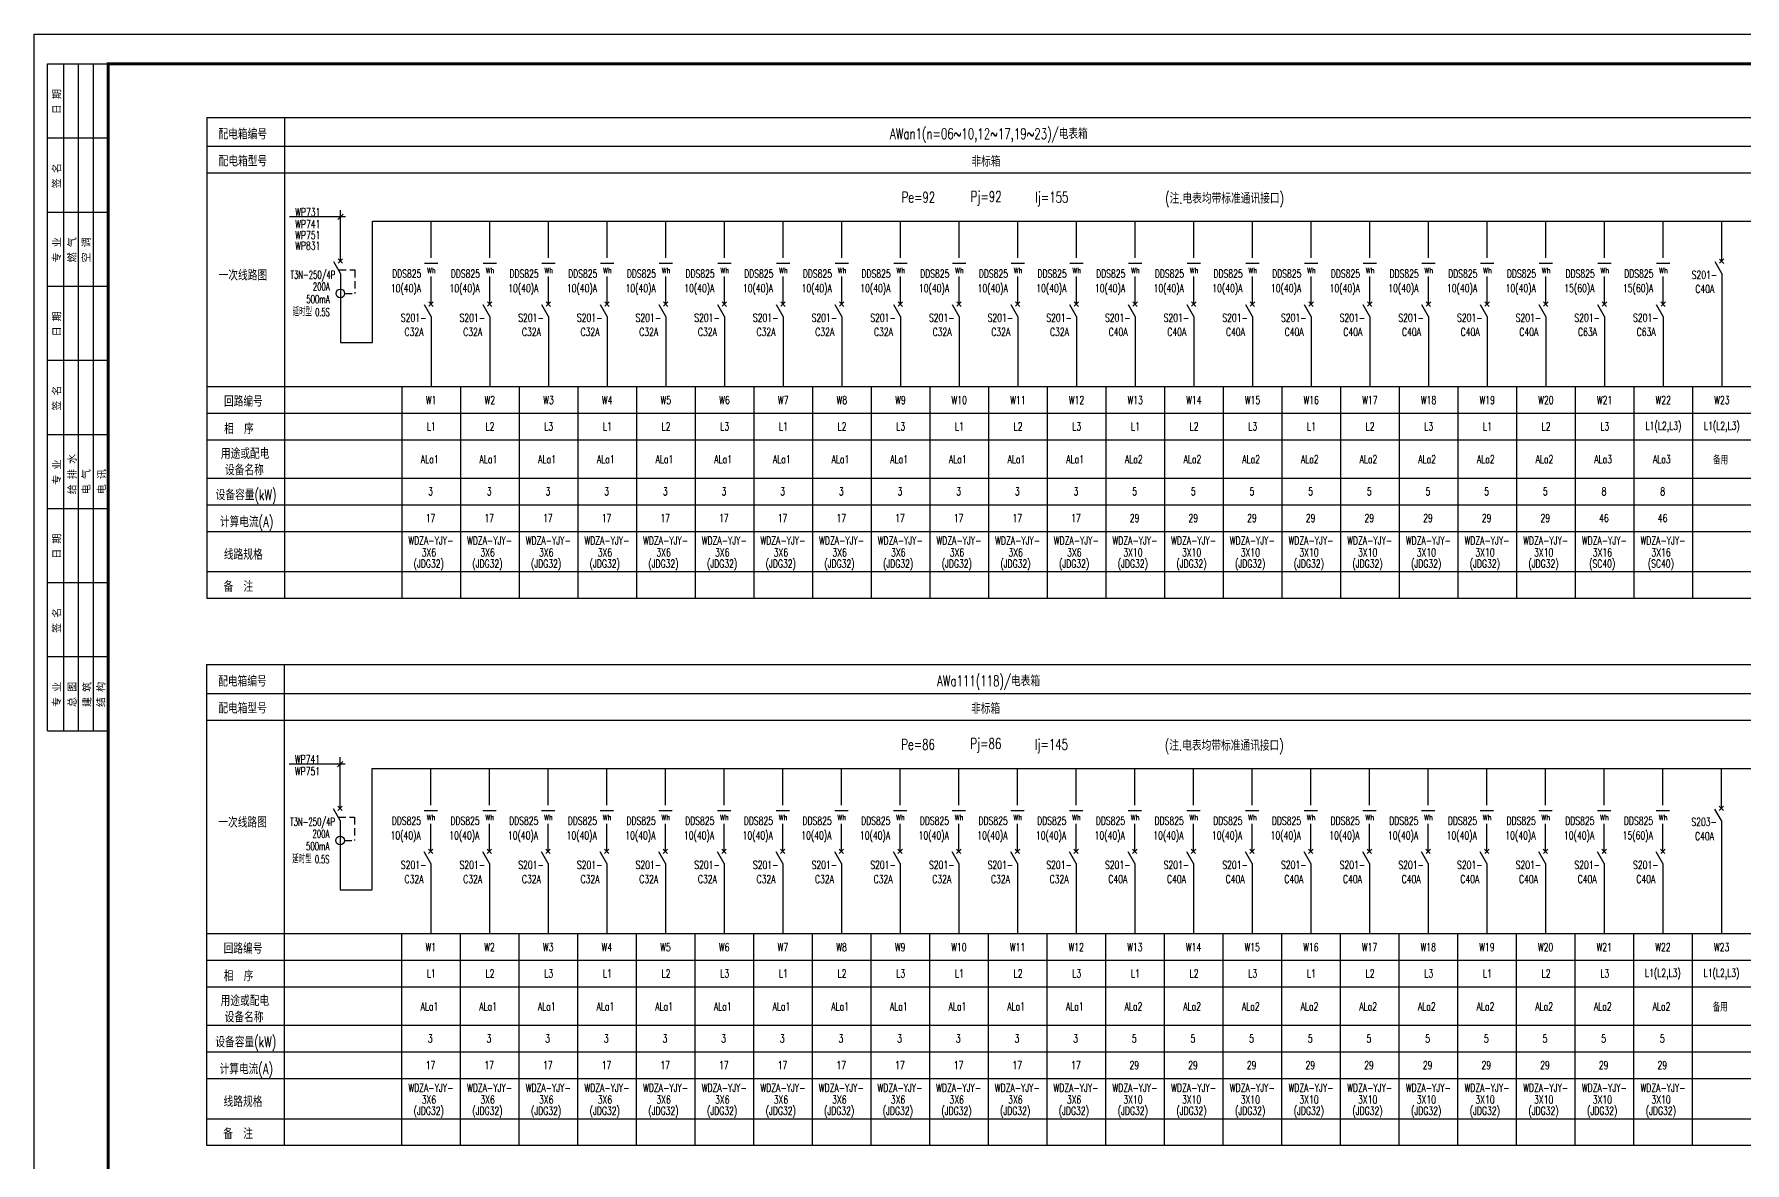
# Model space of a CAD drawing. Extents: x 1980812 to 2226895, y -554123 to 281606.
# Drawn here: x 2121795 to 2179522, y 97413 to 135489 of the extents above; entities that cross this region are included whole.
import ezdxf
from ezdxf.enums import TextEntityAlignment as Align

# ---------------------------------------------------------------- set-up
doc = ezdxf.new("R2010")
doc.units = 0
doc.header["$LTSCALE"] = 1000
doc.header["$MEASUREMENT"] = 0
doc.linetypes.add('HIDDEN', pattern=[0.375, 0.25, -0.125])
for name, color, linetype in [('1', 1, 'Continuous'), ('2', 2, 'Continuous'), ('7', 7, 'Continuous'), ('DQ1', 1, 'Continuous'), ('DQ2', 2, 'Continuous'), ('DQ7', 7, 'Continuous'), ('TK', 1, 'Continuous'), ('YJXT', 8, 'Continuous')]:
    doc.layers.add(name, color=color, linetype=linetype)
doc.styles.add('D8', font='txtw.shx', dxfattribs={"width": 0.7, "bigfont": 'hztxtw.shx'})
doc.styles.add('SONGTI', font='', dxfattribs={"width": 1.1})
doc.styles.get('SONGTI').set_extended_font_data('NSimSun')

# ---------------------------------------------------------------- blocks, each defined once
blk = doc.blocks.new('BYG')
at = {"layer": '1', "color": 1}
blk.add_line((0, 500), (500, 500), dxfattribs=at)
at = {"layer": '1', "color": 1, "const_width": 0.1}
blk.add_lwpolyline([(0, 0), (0, 700), (500, 700), (500, 0)], close=True, dxfattribs=at)
at = {"layer": '1', "color": 1, "style": 'D8', "width": 0.75}
blk.add_text('Wh', height=200, dxfattribs=at).set_placement((104, 132))
blk = doc.blocks.new('ta1j')
at = {"layer": 'TK'}
for p, q in [((-205.5, 509), (-205.5, 584)), ((-205.5, 584), (-185, 584)), ((-200, 509), (-200, 584)), ((-195, 509), (-195, 584)), ((-190, 509), (-190, 584)), ((-185, 509), (-185, 584)), ((-205.5, 559), (-185, 559)), ((-205.5, 534), (-185, 534)), ((-205.5, 434), (-205.5, 509)), ((-205.5, 509), (-185, 509)), ((-200, 434), (-200, 509)), ((-195, 434), (-195, 509)), ((-190, 434), (-190, 509)), ((-185, 434), (-185, 509)), ((-205.5, 484), (-185, 484)), ((-205.5, 459), (-185, 459)), ((-205.5, 359), (-205.5, 434)), ((-205.5, 434), (-185, 434)), ((-200, 359), (-200, 434)), ((-195, 359), (-195, 434)), ((-190, 359), (-190, 434)), ((-185, 359), (-185, 434)), ((-205.5, 409), (-185, 409)), ((-205.5, 384), (-185, 384)), ((-205.5, 359), (-185, 359))]:
    blk.add_line(p, q, dxfattribs=at)
blk.add_lwpolyline([(-210, 594), (841, 594), (841, 0), (-210, 0)], close=True, dxfattribs=at)
at = {"layer": 'TK', "const_width": 1}
blk.add_lwpolyline([(831, 10), (831, 584), (-185, 584), (-185, 10)], close=True, dxfattribs=at)
at = {"layer": 'TK', "style": 'SONGTI'}
for s, p in [('\\M+5C8D5 \\M+5C6DA', (-201.15, 566.99)), ('\\M+5C7A9 \\M+5C3FB', (-201.15, 541.99)), ('\\M+5C8BC \\M+5C6F8', (-195.97, 516.99)), ('\\M+5D7A8 \\M+5D2B5', (-201.15, 516.99)), ('\\M+5BFD5 \\M+5B5F7', (-191.23, 516.99)), ('\\M+5C8D5 \\M+5C6DA', (-201.15, 491.99)), ('\\M+5C7A9 \\M+5C3FB', (-201.15, 466.99)), ('\\M+5D7A8 \\M+5D2B5', (-201.15, 441.99)), ('\\M+5B8F8 \\M+5C5C5 \\M+5CBAE', (-195.97, 438.77)), ('\\M+5B5E7 \\M+5C6F8', (-191.23, 438.77)), ('\\M+5B5E7 \\M+5D1B6', (-185.97, 438.77)), ('\\M+5C8D5 \\M+5C6DA', (-201.15, 416.99)), ('\\M+5C7A9 \\M+5C3FB', (-201.15, 391.99)), ('\\M+5D7A8 \\M+5D2B5', (-201.15, 366.99)), ('\\M+5BDA8 \\M+5D6FE', (-190.97, 366.99)), ('\\M+5BDE1 \\M+5B9B9', (-186.23, 366.99)), ('\\M+5D7DC \\M+5CDBC', (-195.97, 366.99))]:
    blk.add_text(s, height=2.5, rotation=90, dxfattribs=at).set_placement(p)

msp = doc.modelspace()

# ---------------------------------------------------------------- linework, layer by layer
at = {"layer": '1'}
for p, q in [((2135112.8, 126455.6), (2135258.3, 126307.7)), ((2135114, 126311.3), (2135261.8, 126456.8)), ((2137092.8, 126455.6), (2137238.3, 126307.7)), ((2137094, 126311.3), (2137241.8, 126456.8)), ((2139072.8, 126455.6), (2139218.3, 126307.7)), ((2139074, 126311.3), (2139221.8, 126456.8)), ((2141052.8, 126455.6), (2141198.3, 126307.7)), ((2141054, 126311.3), (2141201.8, 126456.8)), ((2143032.8, 126455.6), (2143178.3, 126307.7)), ((2143034, 126311.3), (2143181.8, 126456.8)), ((2145012.8, 126455.6), (2145158.3, 126307.7)), ((2145014, 126311.3), (2145161.8, 126456.8)), ((2146992.8, 126455.6), (2147138.3, 126307.7)), ((2146994, 126311.3), (2147141.8, 126456.8)), ((2148972.8, 126455.6), (2149118.3, 126307.7)), ((2148974, 126311.3), (2149121.8, 126456.8)), ((2150952.8, 126455.6), (2151098.3, 126307.7)), ((2150954, 126311.3), (2151101.8, 126456.8)), ((2152932.8, 126455.6), (2153078.3, 126307.7)), ((2152934, 126311.3), (2153081.8, 126456.8)), ((2154912.8, 126455.6), (2155058.3, 126307.7)), ((2154914, 126311.3), (2155061.8, 126456.8)), ((2156892.8, 126455.6), (2157038.3, 126307.7)), ((2156894, 126311.3), (2157041.8, 126456.8)), ((2158872.8, 126455.6), (2159018.3, 126307.7)), ((2158874, 126311.3), (2159021.8, 126456.8)), ((2160852.8, 126455.6), (2160998.3, 126307.7)), ((2160854, 126311.3), (2161001.8, 126456.8)), ((2162832.8, 126455.6), (2162978.3, 126307.7)), ((2162834, 126311.3), (2162981.8, 126456.8)), ((2164812.8, 126455.6), (2164958.3, 126307.7)), ((2164814, 126311.3), (2164961.8, 126456.8)), ((2166792.8, 126455.6), (2166938.3, 126307.7)), ((2166794, 126311.3), (2166941.8, 126456.8)), ((2168772.8, 126455.6), (2168918.3, 126307.7)), ((2168774, 126311.3), (2168921.8, 126456.8)), ((2170752.8, 126455.6), (2170898.3, 126307.7)), ((2170754, 126311.3), (2170901.8, 126456.8)), ((2172732.8, 126455.6), (2172878.3, 126307.7)), ((2172734, 126311.3), (2172881.8, 126456.8)), ((2174712.8, 126455.6), (2174858.3, 126307.7)), ((2174714, 126311.3), (2174861.8, 126456.8)), ((2176692.8, 126455.6), (2176838.3, 126307.7)), ((2176694, 126311.3), (2176841.8, 126456.8)), ((2135185.5, 125969.3), (2134960.5, 126359)), ((2137165.5, 125969.3), (2136940.5, 126359)), ((2139145.5, 125969.3), (2138920.5, 126359)), ((2141125.5, 125969.3), (2140900.5, 126359)), ((2143105.5, 125969.3), (2142880.5, 126359)), ((2145085.5, 125969.3), (2144860.5, 126359)), ((2147065.5, 125969.3), (2146840.5, 126359)), ((2149045.5, 125969.3), (2148820.5, 126359)), ((2151025.5, 125969.3), (2150800.5, 126359)), ((2153005.5, 125969.3), (2152780.5, 126359)), ((2154985.5, 125969.3), (2154760.5, 126359)), ((2156965.5, 125969.3), (2156740.5, 126359)), ((2158945.5, 125969.3), (2158720.5, 126359)), ((2160925.5, 125969.3), (2160700.5, 126359)), ((2162905.5, 125969.3), (2162680.5, 126359)), ((2164885.5, 125969.3), (2164660.5, 126359)), ((2166865.5, 125969.3), (2166640.5, 126359)), ((2168845.5, 125969.3), (2168620.5, 126359)), ((2170825.5, 125969.3), (2170600.5, 126359)), ((2172805.5, 125969.3), (2172580.5, 126359)), ((2174785.5, 125969.3), (2174560.5, 126359)), ((2176765.5, 125969.3), (2176540.5, 126359)), ((2135102.1, 107996.1), (2135247.7, 107848.3)), ((2135103.4, 107851.8), (2135251.2, 107997.3)), ((2137082.1, 107996.1), (2137227.7, 107848.3)), ((2137083.4, 107851.8), (2137231.2, 107997.3)), ((2139062.1, 107996.1), (2139207.7, 107848.3)), ((2139063.4, 107851.8), (2139211.2, 107997.3)), ((2141042.1, 107996.1), (2141187.7, 107848.3)), ((2141043.4, 107851.8), (2141191.2, 107997.3)), ((2143022.1, 107996.1), (2143167.7, 107848.3)), ((2143023.4, 107851.8), (2143171.2, 107997.3)), ((2145002.1, 107996.1), (2145147.7, 107848.3)), ((2145003.4, 107851.8), (2145151.2, 107997.3)), ((2146982.1, 107996.1), (2147127.7, 107848.3)), ((2146983.4, 107851.8), (2147131.2, 107997.3)), ((2148962.1, 107996.1), (2149107.7, 107848.3)), ((2148963.4, 107851.8), (2149111.2, 107997.3)), ((2150942.1, 107996.1), (2151087.7, 107848.3)), ((2150943.4, 107851.8), (2151091.2, 107997.3)), ((2152922.1, 107996.1), (2153067.7, 107848.3)), ((2152923.4, 107851.8), (2153071.2, 107997.3)), ((2154902.1, 107996.1), (2155047.7, 107848.3)), ((2154903.4, 107851.8), (2155051.2, 107997.3)), ((2156882.1, 107996.1), (2157027.7, 107848.3)), ((2156883.4, 107851.8), (2157031.2, 107997.3)), ((2158862.1, 107996.1), (2159007.7, 107848.3)), ((2158863.4, 107851.8), (2159011.2, 107997.3)), ((2160842.1, 107996.1), (2160987.7, 107848.3)), ((2160843.4, 107851.8), (2160991.2, 107997.3)), ((2162822.1, 107996.1), (2162967.7, 107848.3)), ((2162823.4, 107851.8), (2162971.2, 107997.3)), ((2164802.1, 107996.1), (2164947.7, 107848.3)), ((2164803.4, 107851.8), (2164951.2, 107997.3)), ((2166782.1, 107996.1), (2166927.7, 107848.3)), ((2166783.4, 107851.8), (2166931.2, 107997.3)), ((2168762.1, 107996.1), (2168907.7, 107848.3)), ((2168763.4, 107851.8), (2168911.2, 107997.3)), ((2170742.1, 107996.1), (2170887.7, 107848.3)), ((2170743.4, 107851.8), (2170891.2, 107997.3)), ((2172722.1, 107996.1), (2172867.7, 107848.3)), ((2172723.4, 107851.8), (2172871.2, 107997.3)), ((2174702.1, 107996.1), (2174847.7, 107848.3)), ((2174703.4, 107851.8), (2174851.2, 107997.3)), ((2176682.1, 107996.1), (2176827.7, 107848.3)), ((2176683.4, 107851.8), (2176831.2, 107997.3)), ((2135174.9, 107509.8), (2134949.9, 107899.5)), ((2137154.9, 107509.8), (2136929.9, 107899.5)), ((2139134.9, 107509.8), (2138909.9, 107899.5)), ((2141114.9, 107509.8), (2140889.9, 107899.5)), ((2143094.9, 107509.8), (2142869.9, 107899.5)), ((2145074.9, 107509.8), (2144849.9, 107899.5)), ((2147054.9, 107509.8), (2146829.9, 107899.5)), ((2149034.9, 107509.8), (2148809.9, 107899.5)), ((2151014.9, 107509.8), (2150789.9, 107899.5)), ((2152994.9, 107509.8), (2152769.9, 107899.5)), ((2154974.9, 107509.8), (2154749.9, 107899.5)), ((2156954.9, 107509.8), (2156729.9, 107899.5)), ((2158934.9, 107509.8), (2158709.9, 107899.5)), ((2160914.9, 107509.8), (2160689.9, 107899.5)), ((2162894.9, 107509.8), (2162669.9, 107899.5)), ((2164874.9, 107509.8), (2164649.9, 107899.5)), ((2166854.9, 107509.8), (2166629.9, 107899.5)), ((2168834.9, 107509.8), (2168609.9, 107899.5)), ((2170814.9, 107509.8), (2170589.9, 107899.5)), ((2172794.9, 107509.8), (2172569.9, 107899.5)), ((2174774.9, 107509.8), (2174549.9, 107899.5)), ((2176754.9, 107509.8), (2176529.9, 107899.5))]:
    msp.add_line(p, q, dxfattribs=at)
at = {"layer": '2'}
for p, q in [((2135185.5, 127941.6), (2135185.5, 129177)), ((2137165.5, 127941.6), (2137165.5, 129177)), ((2139145.5, 127941.6), (2139145.5, 129177)), ((2141125.5, 127941.6), (2141125.5, 129177)), ((2143105.5, 127941.6), (2143105.5, 129177)), ((2145085.5, 127941.6), (2145085.5, 129177)), ((2147065.5, 127941.6), (2147065.5, 129177)), ((2149045.5, 127941.6), (2149045.5, 129177)), ((2151025.5, 127941.6), (2151025.5, 129177)), ((2153005.5, 127941.6), (2153005.5, 129177)), ((2154985.5, 127941.6), (2154985.5, 129177)), ((2156965.5, 127941.6), (2156965.5, 129177)), ((2158945.5, 127941.6), (2158945.5, 129177)), ((2160925.5, 127941.6), (2160925.5, 129177)), ((2162905.5, 127941.6), (2162905.5, 129177)), ((2164885.5, 127941.6), (2164885.5, 129177)), ((2166865.5, 127941.6), (2166865.5, 129179.5)), ((2168845.5, 127941.6), (2168845.5, 129179.5)), ((2170825.5, 127941.6), (2170825.5, 129179.5)), ((2172805.5, 127941.6), (2172805.5, 129179.5)), ((2174785.5, 127941.6), (2174785.5, 129179.5)), ((2176765.5, 127941.6), (2176765.5, 129177)), ((2135185.5, 126381.7), (2135185.5, 127311.6)), ((2137165.5, 126381.7), (2137165.5, 127311.6)), ((2139145.5, 126381.7), (2139145.5, 127311.6)), ((2141125.5, 126381.7), (2141125.5, 127311.6)), ((2143105.5, 126381.7), (2143105.5, 127311.6)), ((2145085.5, 126381.7), (2145085.5, 127311.6)), ((2147065.5, 126381.7), (2147065.5, 127311.6)), ((2149045.5, 126381.7), (2149045.5, 127311.6)), ((2151025.5, 126381.7), (2151025.5, 127311.6)), ((2153005.5, 126381.7), (2153005.5, 127311.6)), ((2154985.5, 126381.7), (2154985.5, 127311.6)), ((2156965.5, 126381.7), (2156965.5, 127311.6)), ((2158945.5, 126381.7), (2158945.5, 127311.6)), ((2160925.5, 126381.7), (2160925.5, 127311.6)), ((2162905.5, 126381.7), (2162905.5, 127311.6)), ((2164885.5, 126381.7), (2164885.5, 127311.6)), ((2166865.5, 126381.7), (2166865.5, 127311.6)), ((2168845.5, 126381.7), (2168845.5, 127311.6)), ((2170825.5, 126381.7), (2170825.5, 127311.6)), ((2172805.5, 126381.7), (2172805.5, 127311.6)), ((2174785.5, 126381.7), (2174785.5, 127311.6)), ((2176765.5, 126381.7), (2176765.5, 127311.6)), ((2135185.5, 125969.3), (2135185.5, 123608.4)), ((2137165.5, 125969.3), (2137165.5, 123608.4)), ((2139145.5, 125969.3), (2139145.5, 123608.4)), ((2141125.5, 125969.3), (2141125.5, 123608.4)), ((2143105.5, 125969.3), (2143105.5, 123608.4)), ((2145085.5, 125969.3), (2145085.5, 123608.4)), ((2147065.5, 125969.3), (2147065.5, 123608.4)), ((2149045.5, 125969.3), (2149045.5, 123608.4)), ((2151025.5, 125969.3), (2151025.5, 123608.4)), ((2153005.5, 125969.3), (2153005.5, 123608.4)), ((2154985.5, 125969.3), (2154985.5, 123608.4)), ((2156965.5, 125969.3), (2156965.5, 123608.4)), ((2158945.5, 125969.3), (2158945.5, 123608.4)), ((2160925.5, 125969.3), (2160925.5, 123608.4)), ((2162905.5, 125969.3), (2162905.5, 123608.4)), ((2164885.5, 125969.3), (2164885.5, 123608.4)), ((2166865.5, 125969.3), (2166865.5, 123608.4)), ((2168845.5, 125969.3), (2168845.5, 123608.4)), ((2170825.5, 125969.3), (2170825.5, 123608.4)), ((2172805.5, 125969.3), (2172805.5, 123608.4)), ((2174785.5, 125969.3), (2174785.5, 123608.4)), ((2176765.5, 125969.3), (2176765.5, 123608.4)), ((2135174.9, 109482.2), (2135174.9, 110717.5)), ((2137154.9, 109482.2), (2137154.9, 110717.5)), ((2139134.9, 109482.2), (2139134.9, 110717.5)), ((2141114.9, 109482.2), (2141114.9, 110717.5)), ((2143094.9, 109482.2), (2143094.9, 110717.5)), ((2145074.9, 109482.2), (2145074.9, 110717.5)), ((2147054.9, 109482.2), (2147054.9, 110717.5)), ((2149034.9, 109482.2), (2149034.9, 110717.5)), ((2151014.9, 109482.2), (2151014.9, 110717.5)), ((2152994.9, 109482.2), (2152994.9, 110717.5)), ((2154974.9, 109482.2), (2154974.9, 110717.5)), ((2156954.9, 109482.2), (2156954.9, 110717.5)), ((2158934.9, 109482.2), (2158934.9, 110717.5)), ((2160914.9, 109482.2), (2160914.9, 110717.5)), ((2162894.9, 109482.2), (2162894.9, 110717.5)), ((2164874.9, 109482.2), (2164874.9, 110717.5)), ((2166854.9, 109482.2), (2166854.9, 110720)), ((2168834.9, 109482.2), (2168834.9, 110720)), ((2170814.9, 109482.2), (2170814.9, 110720)), ((2172794.9, 109482.2), (2172794.9, 110720)), ((2174774.9, 109482.2), (2174774.9, 110720)), ((2176754.9, 109482.2), (2176754.9, 110717.5)), ((2135174.9, 107922.2), (2135174.9, 108852.2)), ((2137154.9, 107922.2), (2137154.9, 108852.2)), ((2139134.9, 107922.2), (2139134.9, 108852.2)), ((2141114.9, 107922.2), (2141114.9, 108852.2)), ((2143094.9, 107922.2), (2143094.9, 108852.2)), ((2145074.9, 107922.2), (2145074.9, 108852.2)), ((2147054.9, 107922.2), (2147054.9, 108852.2)), ((2149034.9, 107922.2), (2149034.9, 108852.2)), ((2151014.9, 107922.2), (2151014.9, 108852.2)), ((2152994.9, 107922.2), (2152994.9, 108852.2)), ((2154974.9, 107922.2), (2154974.9, 108852.2)), ((2156954.9, 107922.2), (2156954.9, 108852.2)), ((2158934.9, 107922.2), (2158934.9, 108852.2)), ((2160914.9, 107922.2), (2160914.9, 108852.2)), ((2162894.9, 107922.2), (2162894.9, 108852.2)), ((2164874.9, 107922.2), (2164874.9, 108852.2)), ((2166854.9, 107922.2), (2166854.9, 108852.2)), ((2168834.9, 107922.2), (2168834.9, 108852.2)), ((2170814.9, 107922.2), (2170814.9, 108852.2)), ((2172794.9, 107922.2), (2172794.9, 108852.2)), ((2174774.9, 107922.2), (2174774.9, 108852.2)), ((2176754.9, 107922.2), (2176754.9, 108852.2)), ((2135174.9, 107509.8), (2135174.9, 105149)), ((2137154.9, 107509.8), (2137154.9, 105149)), ((2139134.9, 107509.8), (2139134.9, 105149)), ((2141114.9, 107509.8), (2141114.9, 105149)), ((2143094.9, 107509.8), (2143094.9, 105149)), ((2145074.9, 107509.8), (2145074.9, 105149)), ((2147054.9, 107509.8), (2147054.9, 105149)), ((2149034.9, 107509.8), (2149034.9, 105149)), ((2151014.9, 107509.8), (2151014.9, 105149)), ((2152994.9, 107509.8), (2152994.9, 105149)), ((2154974.9, 107509.8), (2154974.9, 105149)), ((2156954.9, 107509.8), (2156954.9, 105149)), ((2158934.9, 107509.8), (2158934.9, 105149)), ((2160914.9, 107509.8), (2160914.9, 105149)), ((2162894.9, 107509.8), (2162894.9, 105149)), ((2164874.9, 107509.8), (2164874.9, 105149)), ((2166854.9, 107509.8), (2166854.9, 105149)), ((2168834.9, 107509.8), (2168834.9, 105149)), ((2170814.9, 107509.8), (2170814.9, 105149)), ((2172794.9, 107509.8), (2172794.9, 105149)), ((2174774.9, 107509.8), (2174774.9, 105149)), ((2176754.9, 107509.8), (2176754.9, 105149))]:
    msp.add_line(p, q, dxfattribs=at)
at = {"layer": 'DQ1'}
for p, q in [((2127615.6, 132683.2), (2127615.6, 116466.2)), ((2127615.6, 132683), (2130235.5, 132683)), ((2130235.5, 132683), (2181715.5, 132683)), ((2132125.5, 127420.9), (2131900.5, 127810.6)), ((2132052.8, 127907.2), (2132198.3, 127759.4)), ((2132054, 127762.9), (2132201.8, 127908.4)), ((2178745.5, 127418.4), (2178520.5, 127808.1)), ((2178663.4, 127904.7), (2178808.9, 127756.8)), ((2178664.6, 127760.4), (2178812.5, 127905.9)), ((2127615.6, 116466.4), (2130235.5, 116466.4)), ((2130235.5, 116466.4), (2181715.5, 116466.4)), ((2127605, 114223.7), (2127605, 98006.8)), ((2127605, 114223.6), (2130224.9, 114223.6)), ((2130224.9, 114223.6), (2181704.9, 114223.6)), ((2132114.9, 108961.4), (2131889.9, 109351.1)), ((2132042.1, 109447.7), (2132187.7, 109299.9)), ((2132043.4, 109303.4), (2132191.2, 109449)), ((2178734.9, 108958.9), (2178509.9, 109348.6)), ((2178652.8, 109445.2), (2178798.3, 109297.4)), ((2178654, 109300.9), (2178801.8, 109446.4)), ((2127605, 98006.9), (2130224.9, 98006.9)), ((2130224.9, 98006.9), (2181704.9, 98006.9))]:
    msp.add_line(p, q, dxfattribs=at)
at = {"layer": 'DQ2'}
for p, q in [((2132125.5, 127835.1), (2132125.5, 129553.7)), ((2133205.5, 129179.5), (2180725.5, 129179.5)), ((2133205.5, 125086.8), (2133205.5, 129179.5)), ((2178745.5, 127830.8), (2178745.5, 129179.5)), ((2132125.5, 127420.9), (2132125.5, 125084.3)), ((2178745.5, 127418.4), (2178745.5, 123608.4)), ((2132125.5, 125084.3), (2133205.9, 125084.3)), ((2132114.9, 109375.6), (2132114.9, 111094.3)), ((2133194.9, 110720), (2180714.9, 110720)), ((2133194.9, 106627.4), (2133194.9, 110720)), ((2178734.9, 109371.3), (2178734.9, 110720)), ((2132114.9, 108961.4), (2132114.9, 106624.9)), ((2178734.9, 108958.9), (2178734.9, 105149)), ((2132114.9, 106624.9), (2133195.3, 106624.9))]:
    msp.add_line(p, q, dxfattribs=at)
at = {"layer": 'DQ7'}
for p, q in [((2130235.5, 132683), (2130235.5, 116466.4)), ((2127615.6, 131708.4), (2130235.5, 131708.4)), ((2130235.5, 131708.4), (2181715.5, 131708.4)), ((2127615.6, 130808.4), (2130235.5, 130808.4)), ((2130235.5, 130808.4), (2181715.5, 130808.4)), ((2132294.1, 129322.6), (2130405.6, 129322.6)), ((2127615.6, 123608.4), (2130235.5, 123608.4)), ((2130235.5, 123608.4), (2181715.5, 123608.4)), ((2134195.5, 123608.4), (2134195.5, 116466.4)), ((2136175.5, 123608.4), (2136175.5, 116466.4)), ((2138155.5, 123608.4), (2138155.5, 116466.4)), ((2140135.5, 123608.4), (2140135.5, 116466.4)), ((2142115.5, 123608.4), (2142115.5, 116466.4)), ((2144095.5, 123608.4), (2144095.5, 116466.4)), ((2146075.5, 123608.4), (2146075.5, 116466.4)), ((2148055.5, 123608.4), (2148055.5, 116466.4)), ((2150035.5, 123608.4), (2150035.5, 116466.4)), ((2152015.5, 123608.4), (2152015.5, 116466.4)), ((2153995.5, 123608.4), (2153995.5, 116466.4)), ((2155975.5, 123608.4), (2155975.5, 116466.4)), ((2157955.5, 123608.4), (2157955.5, 116466.4)), ((2159935.5, 123608.4), (2159935.5, 116466.4)), ((2161915.5, 123608.4), (2161915.5, 116466.4)), ((2163895.5, 123608.4), (2163895.5, 116466.4)), ((2165875.5, 123608.4), (2165875.5, 116466.4)), ((2167855.5, 123608.4), (2167855.5, 116466.4)), ((2169835.5, 123608.4), (2169835.5, 116466.4)), ((2171815.5, 123608.4), (2171815.5, 116466.4)), ((2173795.5, 123608.4), (2173795.5, 116466.4)), ((2175775.5, 123608.4), (2175775.5, 116466.4)), ((2177755.5, 123608.4), (2177755.5, 116466.4)), ((2127615.6, 122708.4), (2130235.5, 122708.4)), ((2130235.5, 122708.4), (2181715.5, 122708.4)), ((2127615.6, 121808.4), (2130235.5, 121808.4)), ((2130235.5, 121808.4), (2181715.5, 121808.4)), ((2127615.6, 120510.5), (2130235.5, 120510.5)), ((2130235.5, 120510.5), (2181715.5, 120510.5)), ((2127615.6, 119610.5), (2130235.5, 119610.5)), ((2130235.5, 119610.5), (2181715.5, 119610.5)), ((2127615.6, 118710.5), (2130235.5, 118710.5)), ((2130235.5, 118710.5), (2181715.5, 118710.5)), ((2127615.6, 117360.5), (2130235.5, 117360.5)), ((2130235.5, 117360.5), (2181715.5, 117360.5)), ((2130224.9, 114223.6), (2130224.9, 98006.9)), ((2127605, 113249), (2130224.9, 113249)), ((2130224.9, 113249), (2181704.9, 113249)), ((2127605, 112349), (2130224.9, 112349)), ((2130224.9, 112349), (2181704.9, 112349)), ((2132283.5, 110863.1), (2130395, 110863.1)), ((2127605, 105149), (2130224.9, 105149)), ((2130224.9, 105149), (2181704.9, 105149)), ((2134184.9, 105149), (2134184.9, 98006.9)), ((2136164.9, 105149), (2136164.9, 98006.9)), ((2138144.9, 105149), (2138144.9, 98006.9)), ((2140124.9, 105149), (2140124.9, 98006.9)), ((2142104.9, 105149), (2142104.9, 98006.9)), ((2144084.9, 105149), (2144084.9, 98006.9)), ((2146064.9, 105149), (2146064.9, 98006.9)), ((2148044.9, 105149), (2148044.9, 98006.9)), ((2150024.9, 105149), (2150024.9, 98006.9)), ((2152004.9, 105149), (2152004.9, 98006.9)), ((2153984.9, 105149), (2153984.9, 98006.9)), ((2155964.9, 105149), (2155964.9, 98006.9)), ((2157944.9, 105149), (2157944.9, 98006.9)), ((2159924.9, 105149), (2159924.9, 98006.9)), ((2161904.9, 105149), (2161904.9, 98006.9)), ((2163884.9, 105149), (2163884.9, 98006.9)), ((2165864.9, 105149), (2165864.9, 98006.9)), ((2167844.9, 105149), (2167844.9, 98006.9)), ((2169824.9, 105149), (2169824.9, 98006.9)), ((2171804.9, 105149), (2171804.9, 98006.9)), ((2173784.9, 105149), (2173784.9, 98006.9)), ((2175764.9, 105149), (2175764.9, 98006.9)), ((2177744.9, 105149), (2177744.9, 98006.9)), ((2127605, 104249), (2130224.9, 104249)), ((2130224.9, 104249), (2181704.9, 104249)), ((2127605, 103349), (2130224.9, 103349)), ((2130224.9, 103349), (2181704.9, 103349)), ((2127605, 102051.1), (2130224.9, 102051.1)), ((2130224.9, 102051.1), (2181704.9, 102051.1)), ((2127605, 101151.1), (2130224.9, 101151.1)), ((2130224.9, 101151.1), (2181704.9, 101151.1)), ((2127605, 100251.1), (2130224.9, 100251.1)), ((2130224.9, 100251.1), (2181704.9, 100251.1)), ((2127605, 98901.1), (2130224.9, 98901.1)), ((2130224.9, 98901.1), (2181704.9, 98901.1))]:
    msp.add_line(p, q, dxfattribs=at)
at = {"layer": 'DQ7', "color": 7}
for p, q in [((2132035.5, 129232.6), (2132215.5, 129412.6)), ((2132024.9, 110773.1), (2132204.9, 110953.1))]:
    msp.add_line(p, q, dxfattribs=at)
at = {"layer": 'DQ7', "linetype": 'HIDDEN'}
for p, q in [((2132070.2, 127534.7), (2132611.2, 127534.7)), ((2132611.2, 127534.7), (2132611.2, 126745.3)), ((2132271.3, 126745.3), (2132611.2, 126745.3)), ((2132059.6, 109075.3), (2132600.6, 109075.3)), ((2132600.6, 109075.3), (2132600.6, 108285.8)), ((2132260.7, 108285.8), (2132600.6, 108285.8))]:
    msp.add_line(p, q, dxfattribs=at)
at = {"layer": 'DQ7'}
for centre in [(2132125.5, 126745.3), (2132114.9, 108285.8)]:
    msp.add_circle(centre, 145.8, dxfattribs=at)

# ---------------------------------------------------------------- block references
at = {"layer": 'TK', "xscale": 100, "yscale": 100, "zscale": 100}
msp.add_blockref('ta1j', (2142794.5, 76089.2), dxfattribs=at)
at = {"layer": 'YJXT', "xscale": 0.9, "yscale": 0.9, "zscale": 0.9}
for p in [(2134960.5, 127311.6), (2136940.5, 127311.6), (2138920.5, 127311.6), (2140900.5, 127311.6), (2142880.5, 127311.6), (2144860.5, 127311.6), (2146840.5, 127311.6), (2148820.5, 127311.6), (2150800.5, 127311.6), (2152780.5, 127311.6), (2154760.5, 127311.6), (2156740.5, 127311.6), (2158720.5, 127311.6), (2160700.5, 127311.6), (2162680.5, 127311.6), (2164660.5, 127311.6), (2166640.5, 127311.6), (2168620.5, 127311.6), (2170600.5, 127311.6), (2172580.5, 127311.6), (2174560.5, 127311.6), (2176540.5, 127311.6), (2134949.9, 108852.2), (2136929.9, 108852.2), (2138909.9, 108852.2), (2140889.9, 108852.2), (2142869.9, 108852.2), (2144849.9, 108852.2), (2146829.9, 108852.2), (2148809.9, 108852.2), (2150789.9, 108852.2), (2152769.9, 108852.2), (2154749.9, 108852.2), (2156729.9, 108852.2), (2158709.9, 108852.2), (2160689.9, 108852.2), (2162669.9, 108852.2), (2164649.9, 108852.2), (2166629.9, 108852.2), (2168609.9, 108852.2), (2170589.9, 108852.2), (2172569.9, 108852.2), (2174549.9, 108852.2), (2176529.9, 108852.2)]:
    msp.add_blockref('BYG', p, dxfattribs=at)

# ---------------------------------------------------------------- texts
at = {"layer": '7', "style": 'D8', "width": 0.7}
for p in [(2159958.9, 129775), (2159948.3, 111315.6)]:
    msp.add_text('(\\M+5D7A2.\\M+5B5E7\\M+5B1ED\\M+5BEF9\\M+5B4F8\\M+5B1EA\\M+5D7BC\\M+5CDA8\\M+5D1B6\\M+5BDD3\\M+5BFDA)', height=360, dxfattribs=at).set_placement(p)
for s, p in [('10(40)A', (2134851.8, 126783.9)), ('DDS825', (2134859.7, 127275.6)), ('10(40)A', (2136831.8, 126783.9)), ('DDS825', (2136839.7, 127275.6)), ('10(40)A', (2138811.8, 126783.9)), ('DDS825', (2138819.7, 127275.6)), ('10(40)A', (2140791.8, 126783.9)), ('DDS825', (2140799.7, 127275.6)), ('10(40)A', (2142771.8, 126783.9)), ('DDS825', (2142779.7, 127275.6)), ('10(40)A', (2144751.8, 126783.9)), ('DDS825', (2144759.7, 127275.6)), ('10(40)A', (2146731.8, 126783.9)), ('DDS825', (2146739.7, 127275.6)), ('10(40)A', (2148711.8, 126783.9)), ('DDS825', (2148719.7, 127275.6)), ('10(40)A', (2150691.8, 126783.9)), ('DDS825', (2150699.7, 127275.6)), ('10(40)A', (2152671.8, 126783.9)), ('DDS825', (2152679.7, 127275.6)), ('10(40)A', (2154651.8, 126783.9)), ('DDS825', (2154659.7, 127275.6)), ('10(40)A', (2156631.8, 126783.9)), ('DDS825', (2156639.7, 127275.6)), ('10(40)A', (2158611.8, 126783.9)), ('DDS825', (2158619.7, 127275.6)), ('10(40)A', (2160591.8, 126783.9)), ('DDS825', (2160599.7, 127275.6)), ('10(40)A', (2162571.8, 126783.9)), ('DDS825', (2162579.7, 127275.6)), ('10(40)A', (2164551.8, 126783.9)), ('DDS825', (2164559.7, 127275.6)), ('10(40)A', (2166531.8, 126783.9)), ('DDS825', (2166539.7, 127275.6)), ('10(40)A', (2168511.8, 126783.9)), ('DDS825', (2168519.7, 127275.6)), ('10(40)A', (2170491.8, 126783.9)), ('DDS825', (2170499.7, 127275.6)), ('10(40)A', (2172471.8, 126783.9)), ('DDS825', (2172479.7, 127275.6)), ('15(60)A', (2174451.8, 126783.9)), ('DDS825', (2174459.7, 127275.6)), ('15(60)A', (2176431.8, 126783.9)), ('DDS825', (2176439.7, 127275.6)), ('10(40)A', (2134841.2, 108324.4)), ('DDS825', (2134849.1, 108816.1)), ('10(40)A', (2136821.2, 108324.4)), ('DDS825', (2136829.1, 108816.1)), ('10(40)A', (2138801.2, 108324.4)), ('DDS825', (2138809.1, 108816.1)), ('10(40)A', (2140781.2, 108324.4)), ('DDS825', (2140789.1, 108816.1)), ('10(40)A', (2142761.2, 108324.4)), ('DDS825', (2142769.1, 108816.1)), ('10(40)A', (2144741.2, 108324.4)), ('DDS825', (2144749.1, 108816.1)), ('10(40)A', (2146721.2, 108324.4)), ('DDS825', (2146729.1, 108816.1)), ('10(40)A', (2148701.2, 108324.4)), ('DDS825', (2148709.1, 108816.1)), ('10(40)A', (2150681.2, 108324.4)), ('DDS825', (2150689.1, 108816.1)), ('10(40)A', (2152661.2, 108324.4)), ('DDS825', (2152669.1, 108816.1)), ('10(40)A', (2154641.2, 108324.4)), ('DDS825', (2154649.1, 108816.1)), ('10(40)A', (2156621.2, 108324.4)), ('DDS825', (2156629.1, 108816.1)), ('10(40)A', (2158601.2, 108324.4)), ('DDS825', (2158609.1, 108816.1)), ('10(40)A', (2160581.2, 108324.4)), ('DDS825', (2160589.1, 108816.1)), ('10(40)A', (2162561.2, 108324.4)), ('DDS825', (2162569.1, 108816.1)), ('10(40)A', (2164541.2, 108324.4)), ('DDS825', (2164549.1, 108816.1)), ('10(40)A', (2166521.2, 108324.4)), ('DDS825', (2166529.1, 108816.1)), ('10(40)A', (2168501.2, 108324.4)), ('DDS825', (2168509.1, 108816.1)), ('10(40)A', (2170481.2, 108324.4)), ('DDS825', (2170489.1, 108816.1)), ('10(40)A', (2172461.2, 108324.4)), ('DDS825', (2172469.1, 108816.1)), ('10(40)A', (2174441.2, 108324.4)), ('DDS825', (2174449.1, 108816.1)), ('15(60)A', (2176421.2, 108324.4)), ('DDS825', (2176429.1, 108816.1))]:
    msp.add_text(s, height=270, dxfattribs=at).set_placement(p, align=Align.RIGHT)
at = {"layer": 'DQ7', "style": 'D8', "width": 0.7}
for s, height, p in [('\\M+5C5E4\\M+5B5E7\\M+5CFE4\\M+5B1E0\\M+5BAC5', 360, (2128012.6, 131939.4)), ('\\M+5C5E4\\M+5B5E7\\M+5CFE4\\M+5D0CD\\M+5BAC5', 360, (2128017.1, 131029.6)), ('Pe=92', 360, (2151066.5, 129809.7)), ('Pj=92', 360, (2153393.8, 129833.4)), ('Ij=155', 360, (2155571.9, 129809.7)), ('WP731', 270, (2130602.4, 129353.2)), ('WP741', 270, (2130602.4, 128944.9)), ('WP751', 270, (2130602.4, 128573.8)), ('WP831', 270, (2130602.4, 128218.6)), ('\\M+5D2BB\\M+5B4CE\\M+5CFDF\\M+5C2B7\\M+5CDBC', 360, (2128017.1, 127179.3)), ('\\M+5BBD8\\M+5C2B7\\M+5B1E0\\M+5BAC5', 360, (2128198.7, 122924.3)), ('\\M+5CFE0  \\M+5D0F2', 360, (2128201, 121998.7)), ('\\M+5D3C3\\M+5CDBE\\M+5BBF2\\M+5C5E4\\M+5B5E7', 360, (2128095.1, 121160.5)), ('\\M+5C9E8\\M+5B1B8\\M+5C3FB\\M+5B3C6', 360, (2128233.1, 120610)), ('\\M+5C9E8\\M+5B1B8\\M+5C8DD\\M+5C1BF(kW)', 360, (2127918.2, 119768.1)), ('\\M+5BCC6\\M+5CBE3\\M+5B5E7\\M+5C1F7(A)', 360, (2128059.2, 118857)), ('\\M+5CFDF\\M+5C2B7\\M+5B9E6\\M+5B8F1', 360, (2128195.3, 117757.2)), ('\\M+5B1B8  \\M+5D7A2', 360, (2128183.7, 116674.6)), ('\\M+5C5E4\\M+5B5E7\\M+5CFE4\\M+5B1E0\\M+5BAC5', 360, (2128002, 113479.9)), ('\\M+5C5E4\\M+5B5E7\\M+5CFE4\\M+5D0CD\\M+5BAC5', 360, (2128006.4, 112570.1)), ('Pe=86', 360, (2151055.9, 111350.2)), ('Pj=86', 360, (2153383.2, 111374)), ('Ij=145', 360, (2155561.3, 111350.2)), ('WP741', 270, (2130591.8, 110893.7)), ('WP751', 270, (2130591.8, 110485.4)), ('\\M+5D2BB\\M+5B4CE\\M+5CFDF\\M+5C2B7\\M+5CDBC', 360, (2128006.4, 108719.8)), ('\\M+5BBD8\\M+5C2B7\\M+5B1E0\\M+5BAC5', 360, (2128188, 104464.9)), ('\\M+5CFE0  \\M+5D0F2', 360, (2128190.4, 103539.3)), ('\\M+5D3C3\\M+5CDBE\\M+5BBF2\\M+5C5E4\\M+5B5E7', 360, (2128084.5, 102701)), ('\\M+5C9E8\\M+5B1B8\\M+5C3FB\\M+5B3C6', 360, (2128222.5, 102150.5)), ('\\M+5C9E8\\M+5B1B8\\M+5C8DD\\M+5C1BF(kW)', 360, (2127907.6, 101308.7)), ('\\M+5BCC6\\M+5CBE3\\M+5B5E7\\M+5C1F7(A)', 360, (2128048.6, 100397.5)), ('\\M+5CFDF\\M+5C2B7\\M+5B9E6\\M+5B8F1', 360, (2128184.7, 99297.7)), ('\\M+5B1B8  \\M+5D7A2', 360, (2128173.1, 98215.1))]:
    msp.add_text(s, height=height, dxfattribs=at).set_placement(p)
for s, p in [('AWan1(n=06~10,12~17,19~23)/\\M+5B5E7\\M+5B1ED\\M+5CFE4', (2154012.3, 132131.9)), ('\\M+5B7C7\\M+5B1EA\\M+5CFE4', (2153913.9, 131198.6)), ('AWa111(118)/\\M+5B5E7\\M+5B1ED\\M+5CFE4', (2154001.6, 113672.4)), ('\\M+5B7C7\\M+5B1EA\\M+5CFE4', (2153903.3, 112739.1))]:
    msp.add_text(s, height=360, dxfattribs=at).set_placement(p, align=Align.MIDDLE_CENTER)
at = {"layer": 'DQ7', "style": 'D8'}
for s, width, p in [('T3N-250/4P', 0.63, (2131955.4, 127241.5)), ('200A', 0.63, (2131766.1, 126838)), ('S201-', 0.7, (2178588.3, 127236.4)), ('C40A', 0.7, (2178493.2, 126758.7)), ('500mA', 0.63, (2131766.1, 126416)), ('\\M+5D1D3\\M+5CAB1\\M+5D0CD 0.5S', 0.6, (2131766.1, 125978.3)), ('S201-', 0.7, (2135028.3, 125787.3)), ('S201-', 0.7, (2137008.3, 125787.3)), ('S201-', 0.7, (2138988.3, 125787.3)), ('S201-', 0.7, (2140968.3, 125787.3)), ('S201-', 0.7, (2142948.3, 125787.3)), ('S201-', 0.7, (2144928.3, 125787.3)), ('S201-', 0.7, (2146908.3, 125787.3)), ('S201-', 0.7, (2148888.3, 125787.3)), ('S201-', 0.7, (2150868.3, 125787.3)), ('S201-', 0.7, (2152848.3, 125787.3)), ('S201-', 0.7, (2154828.3, 125787.3)), ('S201-', 0.7, (2156808.3, 125787.3)), ('S201-', 0.7, (2158788.3, 125787.3)), ('S201-', 0.7, (2160768.3, 125787.3)), ('S201-', 0.7, (2162748.3, 125787.3)), ('S201-', 0.7, (2164728.3, 125787.3)), ('S201-', 0.7, (2166708.3, 125787.3)), ('S201-', 0.7, (2168688.3, 125787.3)), ('S201-', 0.7, (2170668.3, 125787.3)), ('S201-', 0.7, (2172648.3, 125787.3)), ('S201-', 0.7, (2174628.3, 125787.3)), ('S201-', 0.7, (2176608.3, 125787.3)), ('C32A', 0.7, (2134933.2, 125309.6)), ('C32A', 0.7, (2136913.2, 125309.6)), ('C32A', 0.7, (2138893.2, 125309.6)), ('C32A', 0.7, (2140873.2, 125309.6)), ('C32A', 0.7, (2142853.2, 125309.6)), ('C32A', 0.7, (2144833.2, 125309.6)), ('C32A', 0.7, (2146813.2, 125309.6)), ('C32A', 0.7, (2148793.2, 125309.6)), ('C32A', 0.7, (2150773.2, 125309.6)), ('C32A', 0.7, (2152753.2, 125309.6)), ('C32A', 0.7, (2154733.2, 125309.6)), ('C32A', 0.7, (2156713.2, 125309.6)), ('C40A', 0.7, (2158693.2, 125309.6)), ('C40A', 0.7, (2160673.2, 125309.6)), ('C40A', 0.7, (2162653.2, 125309.6)), ('C40A', 0.7, (2164633.2, 125309.6)), ('C40A', 0.7, (2166613.2, 125309.6)), ('C40A', 0.7, (2168593.2, 125309.6)), ('C40A', 0.7, (2170573.2, 125309.6)), ('C40A', 0.7, (2172553.2, 125309.6)), ('C63A', 0.7, (2174533.2, 125309.6)), ('C63A', 0.7, (2176513.2, 125309.6)), ('T3N-250/4P', 0.63, (2131944.8, 108782)), ('200A', 0.63, (2131755.4, 108378.5)), ('S203-', 0.7, (2178577.7, 108777)), ('C40A', 0.7, (2178482.6, 108299.2)), ('500mA', 0.63, (2131755.4, 107956.6)), ('\\M+5D1D3\\M+5CAB1\\M+5D0CD 0.5S', 0.6, (2131755.4, 107518.8)), ('S201-', 0.7, (2135028.3, 107327.9)), ('S201-', 0.7, (2137008.3, 107327.9)), ('S201-', 0.7, (2138988.3, 107327.9)), ('S201-', 0.7, (2140968.3, 107327.9)), ('S201-', 0.7, (2142948.3, 107327.9)), ('S201-', 0.7, (2144928.3, 107327.9)), ('S201-', 0.7, (2146908.3, 107327.9)), ('S201-', 0.7, (2148888.3, 107327.9)), ('S201-', 0.7, (2150868.3, 107327.9)), ('S201-', 0.7, (2152848.3, 107327.9)), ('S201-', 0.7, (2154828.3, 107327.9)), ('S201-', 0.7, (2156808.3, 107327.9)), ('S201-', 0.7, (2158788.3, 107327.9)), ('S201-', 0.7, (2160768.3, 107327.9)), ('S201-', 0.7, (2162748.3, 107327.9)), ('S201-', 0.7, (2164728.3, 107327.9)), ('S201-', 0.7, (2166708.3, 107327.9)), ('S201-', 0.7, (2168688.3, 107327.9)), ('S201-', 0.7, (2170668.3, 107327.9)), ('S201-', 0.7, (2172648.3, 107327.9)), ('S201-', 0.7, (2174628.3, 107327.9)), ('S201-', 0.7, (2176608.3, 107327.9)), ('C32A', 0.7, (2134933.2, 106850.1)), ('C32A', 0.7, (2136913.2, 106850.1)), ('C32A', 0.7, (2138893.2, 106850.1)), ('C32A', 0.7, (2140873.2, 106850.1)), ('C32A', 0.7, (2142853.2, 106850.1)), ('C32A', 0.7, (2144833.2, 106850.1)), ('C32A', 0.7, (2146813.2, 106850.1)), ('C32A', 0.7, (2148782.6, 106850.1)), ('C32A', 0.7, (2150762.6, 106850.1)), ('C32A', 0.7, (2152742.6, 106850.1)), ('C32A', 0.7, (2154722.6, 106850.1)), ('C32A', 0.7, (2156702.6, 106850.1)), ('C40A', 0.7, (2158682.6, 106850.1)), ('C40A', 0.7, (2160662.6, 106850.1)), ('C40A', 0.7, (2162642.6, 106850.1)), ('C40A', 0.7, (2164622.6, 106850.1)), ('C40A', 0.7, (2166602.6, 106850.1)), ('C40A', 0.7, (2168582.6, 106850.1)), ('C40A', 0.7, (2170562.6, 106850.1)), ('C40A', 0.7, (2172542.6, 106850.1)), ('C40A', 0.7, (2174522.6, 106850.1)), ('C40A', 0.7, (2176502.6, 106850.1))]:
    msp.add_text(s, height=270, dxfattribs=dict(at, width=width)).set_placement(p, align=Align.RIGHT)
at = {"layer": 'DQ7', "style": 'D8', "width": 0.7}
for s, p in [('W1', (2135190.2, 123146.9)), ('W2', (2137170.2, 123146.9)), ('W3', (2139150.2, 123146.9)), ('W4', (2141130.2, 123146.9)), ('W5', (2143110.2, 123146.9)), ('W6', (2145090.2, 123146.9)), ('W7', (2147070.2, 123146.9)), ('W8', (2149050.2, 123146.9)), ('W9', (2151030.2, 123146.9)), ('W10', (2153010.2, 123146.9)), ('W11', (2154990.2, 123146.9)), ('W12', (2156970.2, 123146.9)), ('W13', (2158950.2, 123146.9)), ('W14', (2160930.2, 123146.9)), ('W15', (2162910.2, 123146.9)), ('W16', (2164890.2, 123146.9)), ('W17', (2166870.2, 123146.9)), ('W18', (2168850.2, 123146.9)), ('W19', (2170830.2, 123146.9)), ('W20', (2172810.2, 123146.9)), ('W21', (2174790.2, 123146.9)), ('W22', (2176770.2, 123146.9)), ('W23', (2178750.2, 123146.9)), ('L1', (2135197.9, 122258.8)), ('L2', (2137177.9, 122258.8)), ('L3', (2139157.9, 122258.8)), ('L1', (2141137.9, 122258.8)), ('L2', (2143117.9, 122258.8)), ('L3', (2145097.9, 122258.8)), ('L1', (2147077.9, 122258.8)), ('L2', (2149057.9, 122258.8)), ('L3', (2151037.9, 122258.8)), ('L1', (2153017.9, 122258.8)), ('L2', (2154997.9, 122258.8)), ('L3', (2156977.9, 122258.8)), ('L1', (2158957.9, 122258.8)), ('L2', (2160937.9, 122258.8)), ('L3', (2162917.9, 122258.8)), ('L1', (2164897.9, 122258.8)), ('L2', (2166877.9, 122258.8)), ('L3', (2168857.9, 122258.8)), ('L1', (2170837.9, 122258.8)), ('L2', (2172817.9, 122258.8)), ('L3', (2174797.9, 122258.8)), ('L1(L2,L3)', (2176777.9, 122258.8)), ('L1(L2,L3)', (2178748.6, 122258.8)), ('ALa1', (2135141.4, 121148)), ('ALa1', (2137121.4, 121148)), ('ALa1', (2139101.4, 121148)), ('ALa1', (2141081.4, 121148)), ('ALa1', (2143061.4, 121148)), ('ALa1', (2145041.4, 121148)), ('ALa1', (2147021.4, 121148)), ('ALa1', (2149001.4, 121148)), ('ALa1', (2150981.4, 121148)), ('ALa1', (2152961.4, 121148)), ('ALa1', (2154941.4, 121148)), ('ALa1', (2156921.4, 121148)), ('ALa2', (2158901.4, 121148)), ('ALa2', (2160881.4, 121148)), ('ALa2', (2162861.4, 121148)), ('ALa2', (2164841.4, 121148)), ('ALa2', (2166821.4, 121148)), ('ALa2', (2168801.4, 121148)), ('ALa2', (2170781.4, 121148)), ('ALa2', (2172761.4, 121148)), ('ALa3', (2174741.4, 121148)), ('ALa3', (2176721.4, 121148)), ('\\M+5B1B8\\M+5D3C3', (2178701.4, 121148)), ('3', (2135169.9, 120065.5)), ('3', (2137149.9, 120065.5)), ('3', (2139129.9, 120065.5)), ('3', (2141109.9, 120065.5)), ('3', (2143089.9, 120065.5)), ('3', (2145069.9, 120065.5)), ('3', (2147049.9, 120065.5)), ('3', (2149029.9, 120065.5)), ('3', (2151009.9, 120065.5)), ('3', (2152989.9, 120065.5)), ('3', (2154969.9, 120065.5)), ('3', (2156949.9, 120065.5)), ('5', (2158929.9, 120065.5)), ('5', (2160909.9, 120065.5)), ('5', (2162889.9, 120065.5)), ('5', (2164869.9, 120065.5)), ('5', (2166849.9, 120065.5)), ('5', (2168829.9, 120065.5)), ('5', (2170809.9, 120065.5)), ('5', (2172789.9, 120065.5)), ('8', (2174769.9, 120065.5)), ('8', (2176749.9, 120065.5)), ('17', (2135169.9, 119165.5)), ('17', (2137149.9, 119165.5)), ('17', (2139129.9, 119165.5)), ('17', (2141109.9, 119165.5)), ('17', (2143089.9, 119165.5)), ('17', (2145069.9, 119165.5)), ('17', (2147049.9, 119165.5)), ('17', (2149029.9, 119165.5)), ('17', (2151009.9, 119165.5)), ('17', (2152989.9, 119165.5)), ('17', (2154969.9, 119165.5)), ('17', (2156949.9, 119165.5)), ('29', (2158929.9, 119165.5)), ('29', (2160909.9, 119165.5)), ('29', (2162889.9, 119165.5)), ('29', (2164869.9, 119165.5)), ('29', (2166849.9, 119165.5)), ('29', (2168829.9, 119165.5)), ('29', (2170809.9, 119165.5)), ('29', (2172789.9, 119165.5)), ('46', (2174769.9, 119165.5)), ('46', (2176749.9, 119165.5)), ('WDZA-YJY-', (2135181.2, 118402.5)), ('WDZA-YJY-', (2137161.2, 118402.5)), ('WDZA-YJY-', (2139141.2, 118402.5)), ('WDZA-YJY-', (2141121.2, 118402.5)), ('WDZA-YJY-', (2143101.2, 118402.5)), ('WDZA-YJY-', (2145081.2, 118402.5)), ('WDZA-YJY-', (2147061.2, 118402.5)), ('WDZA-YJY-', (2149041.2, 118402.5)), ('WDZA-YJY-', (2151021.2, 118402.5)), ('WDZA-YJY-', (2153001.2, 118402.5)), ('WDZA-YJY-', (2154981.2, 118402.5)), ('WDZA-YJY-', (2156961.2, 118402.5)), ('WDZA-YJY-', (2158941.2, 118402.5)), ('WDZA-YJY-', (2160921.2, 118402.5)), ('WDZA-YJY-', (2162901.2, 118402.5)), ('WDZA-YJY-', (2164881.2, 118402.5)), ('WDZA-YJY-', (2166861.2, 118402.5)), ('WDZA-YJY-', (2168841.2, 118402.5)), ('WDZA-YJY-', (2170821.2, 118402.5)), ('WDZA-YJY-', (2172801.2, 118402.5)), ('WDZA-YJY-', (2174781.2, 118402.5)), ('WDZA-YJY-', (2176761.2, 118402.5)), ('(JDG32)', (2135110.4, 117607.3)), ('3X6', (2135116, 118003.9)), ('(JDG32)', (2137090.4, 117607.3)), ('3X6', (2137096, 118003.9)), ('(JDG32)', (2139070.4, 117607.3)), ('3X6', (2139076, 118003.9)), ('(JDG32)', (2141050.4, 117607.3)), ('3X6', (2141056, 118003.9)), ('(JDG32)', (2143030.4, 117607.3)), ('3X6', (2143036, 118003.9)), ('(JDG32)', (2145010.4, 117607.3)), ('3X6', (2145016, 118003.9)), ('(JDG32)', (2146990.4, 117607.3)), ('3X6', (2146996, 118003.9)), ('(JDG32)', (2148970.4, 117607.3)), ('3X6', (2148976, 118003.9)), ('(JDG32)', (2150950.4, 117607.3)), ('3X6', (2150956, 118003.9)), ('(JDG32)', (2152930.4, 117607.3)), ('3X6', (2152936, 118003.9)), ('(JDG32)', (2154910.4, 117607.3)), ('3X6', (2154916, 118003.9)), ('(JDG32)', (2156890.4, 117607.3)), ('3X6', (2156896, 118003.9)), ('(JDG32)', (2158870.4, 117607.3)), ('3X10', (2158876, 118003.9)), ('(JDG32)', (2160850.4, 117607.3)), ('3X10', (2160856, 118003.9)), ('(JDG32)', (2162830.4, 117607.3)), ('3X10', (2162836, 118003.9)), ('(JDG32)', (2164810.4, 117607.3)), ('3X10', (2164816, 118003.9)), ('(JDG32)', (2166790.4, 117607.3)), ('3X10', (2166796, 118003.9)), ('(JDG32)', (2168770.4, 117607.3)), ('3X10', (2168776, 118003.9)), ('(JDG32)', (2170750.4, 117607.3)), ('3X10', (2170756, 118003.9)), ('(JDG32)', (2172730.4, 117607.3)), ('3X10', (2172736, 118003.9)), ('(SC40)', (2174710.4, 117607.3)), ('3X16', (2174716, 118003.9)), ('(SC40)', (2176690.4, 117607.3)), ('3X16', (2176696, 118003.9)), ('W1', (2135179.6, 104687.5)), ('W2', (2137159.6, 104687.5)), ('W3', (2139139.6, 104687.5)), ('W4', (2141119.6, 104687.5)), ('W5', (2143099.6, 104687.5)), ('W6', (2145079.6, 104687.5)), ('W7', (2147059.6, 104687.5)), ('W8', (2149039.6, 104687.5)), ('W9', (2151019.6, 104687.5)), ('W10', (2152999.6, 104687.5)), ('W11', (2154979.6, 104687.5)), ('W12', (2156959.6, 104687.5)), ('W13', (2158939.6, 104687.5)), ('W14', (2160919.6, 104687.5)), ('W15', (2162899.6, 104687.5)), ('W16', (2164879.6, 104687.5)), ('W17', (2166859.6, 104687.5)), ('W18', (2168839.6, 104687.5)), ('W19', (2170819.6, 104687.5)), ('W20', (2172799.6, 104687.5)), ('W21', (2174779.6, 104687.5)), ('W22', (2176759.6, 104687.5)), ('W23', (2178739.6, 104687.5)), ('L1', (2135197.9, 103799.3)), ('L2', (2137177.9, 103799.3)), ('L3', (2139157.9, 103799.3)), ('L1', (2141137.9, 103799.3)), ('L2', (2143117.9, 103799.3)), ('L3', (2145097.9, 103799.3)), ('L1', (2147077.9, 103799.3)), ('L2', (2149057.9, 103799.3)), ('L3', (2151037.9, 103799.3)), ('L1', (2153017.9, 103799.3)), ('L2', (2154997.9, 103799.3)), ('L3', (2156977.9, 103799.3)), ('L1', (2158957.9, 103799.3)), ('L2', (2160937.9, 103799.3)), ('L3', (2162917.9, 103799.3)), ('L1', (2164897.9, 103799.3)), ('L2', (2166877.9, 103799.3)), ('L3', (2168857.9, 103799.3)), ('L1', (2170837.9, 103799.3)), ('L2', (2172817.9, 103799.3)), ('L3', (2174797.9, 103799.3)), ('L1(L2,L3)', (2176758, 103799.3)), ('L1(L2,L3)', (2178738, 103799.3)), ('ALa1', (2135130.8, 102688.5)), ('ALa1', (2137110.8, 102688.5)), ('ALa1', (2139090.8, 102688.5)), ('ALa1', (2141070.8, 102688.5)), ('ALa1', (2143050.8, 102688.5)), ('ALa1', (2145030.8, 102688.5)), ('ALa1', (2147010.8, 102688.5)), ('ALa1', (2148990.8, 102688.5)), ('ALa1', (2150970.8, 102688.5)), ('ALa1', (2152950.8, 102688.5)), ('ALa1', (2154930.8, 102688.5)), ('ALa1', (2156910.8, 102688.5)), ('ALa2', (2158890.8, 102688.5)), ('ALa2', (2160870.8, 102688.5)), ('ALa2', (2162850.8, 102688.5)), ('ALa2', (2164830.8, 102688.5)), ('ALa2', (2166810.8, 102688.5)), ('ALa2', (2168790.8, 102688.5)), ('ALa2', (2170770.8, 102688.5)), ('ALa2', (2172750.8, 102688.5)), ('ALa2', (2174730.8, 102688.5)), ('ALa2', (2176710.8, 102688.5)), ('\\M+5B1B8\\M+5D3C3', (2178690.8, 102688.5)), ('3', (2135159.3, 101606)), ('3', (2137139.3, 101606)), ('3', (2139119.3, 101606)), ('3', (2141099.3, 101606)), ('3', (2143079.3, 101606)), ('3', (2145059.3, 101606)), ('3', (2147039.3, 101606)), ('3', (2149019.3, 101606)), ('3', (2150999.3, 101606)), ('3', (2152979.3, 101606)), ('3', (2154959.3, 101606)), ('3', (2156939.3, 101606)), ('5', (2158919.3, 101606)), ('5', (2160899.3, 101606)), ('5', (2162879.3, 101606)), ('5', (2164859.3, 101606)), ('5', (2166839.3, 101606)), ('5', (2168819.3, 101606)), ('5', (2170799.3, 101606)), ('5', (2172779.3, 101606)), ('5', (2174759.3, 101606)), ('5', (2176739.3, 101606)), ('17', (2135169.9, 100706)), ('17', (2137149.9, 100706)), ('17', (2139129.9, 100706)), ('17', (2141109.9, 100706)), ('17', (2143089.9, 100706)), ('17', (2145069.9, 100706)), ('17', (2147049.9, 100706)), ('17', (2149029.9, 100706)), ('17', (2151009.9, 100706)), ('17', (2152989.9, 100706)), ('17', (2154969.9, 100706)), ('17', (2156949.9, 100706)), ('29', (2158919.3, 100706)), ('29', (2160899.3, 100706)), ('29', (2162879.3, 100706)), ('29', (2164859.3, 100706)), ('29', (2166839.3, 100706)), ('29', (2168819.3, 100706)), ('29', (2170799.3, 100706)), ('29', (2172779.3, 100706)), ('29', (2174759.3, 100706)), ('29', (2176739.3, 100706)), ('WDZA-YJY-', (2135181.2, 99943.1)), ('WDZA-YJY-', (2137161.2, 99943.1)), ('WDZA-YJY-', (2139141.2, 99943.1)), ('WDZA-YJY-', (2141121.2, 99943.1)), ('WDZA-YJY-', (2143101.2, 99943.1)), ('WDZA-YJY-', (2145081.2, 99943.1)), ('WDZA-YJY-', (2147061.2, 99943.1)), ('WDZA-YJY-', (2149030.5, 99943.1)), ('WDZA-YJY-', (2151010.5, 99943.1)), ('WDZA-YJY-', (2152990.5, 99943.1)), ('WDZA-YJY-', (2154970.5, 99943.1)), ('WDZA-YJY-', (2156950.5, 99943.1)), ('WDZA-YJY-', (2158941.2, 99943.1)), ('WDZA-YJY-', (2160921.2, 99943.1)), ('WDZA-YJY-', (2162901.2, 99943.1)), ('WDZA-YJY-', (2164881.2, 99943.1)), ('WDZA-YJY-', (2166861.2, 99943.1)), ('WDZA-YJY-', (2168841.2, 99943.1)), ('WDZA-YJY-', (2170821.2, 99943.1)), ('WDZA-YJY-', (2172801.2, 99943.1)), ('WDZA-YJY-', (2174781.2, 99943.1)), ('WDZA-YJY-', (2176761.2, 99943.1)), ('(JDG32)', (2135110.4, 99147.9)), ('3X6', (2135116, 99544.4)), ('(JDG32)', (2137090.4, 99147.9)), ('3X6', (2137096, 99544.4)), ('(JDG32)', (2139070.4, 99147.9)), ('3X6', (2139076, 99544.4)), ('(JDG32)', (2141050.4, 99147.9)), ('3X6', (2141056, 99544.4)), ('(JDG32)', (2143030.4, 99147.9)), ('3X6', (2143036, 99544.4)), ('(JDG32)', (2145010.4, 99147.9)), ('3X6', (2145016, 99544.4)), ('(JDG32)', (2146990.4, 99147.9)), ('3X6', (2146996, 99544.4)), ('(JDG32)', (2148959.8, 99147.9)), ('3X6', (2148965.4, 99544.4)), ('(JDG32)', (2150939.8, 99147.9)), ('3X6', (2150945.4, 99544.4)), ('(JDG32)', (2152919.8, 99147.9)), ('3X6', (2152925.4, 99544.4)), ('(JDG32)', (2154899.8, 99147.9)), ('3X6', (2154905.4, 99544.4)), ('(JDG32)', (2156879.8, 99147.9)), ('3X6', (2156885.4, 99544.4)), ('(JDG32)', (2158870.4, 99147.9)), ('3X10', (2158876, 99544.4)), ('(JDG32)', (2160850.4, 99147.9)), ('3X10', (2160856, 99544.4)), ('(JDG32)', (2162830.4, 99147.9)), ('3X10', (2162836, 99544.4)), ('(JDG32)', (2164810.4, 99147.9)), ('3X10', (2164816, 99544.4)), ('(JDG32)', (2166790.4, 99147.9)), ('3X10', (2166796, 99544.4)), ('(JDG32)', (2168770.4, 99147.9)), ('3X10', (2168776, 99544.4)), ('(JDG32)', (2170750.4, 99147.9)), ('3X10', (2170756, 99544.4)), ('(JDG32)', (2172730.4, 99147.9)), ('3X10', (2172736, 99544.4)), ('(JDG32)', (2174710.4, 99147.9)), ('3X10', (2174716, 99544.4)), ('(JDG32)', (2176690.4, 99147.9)), ('3X10', (2176696, 99544.4))]:
    msp.add_text(s, height=270, dxfattribs=at).set_placement(p, align=Align.MIDDLE)

doc.saveas('drawing.dxf')
